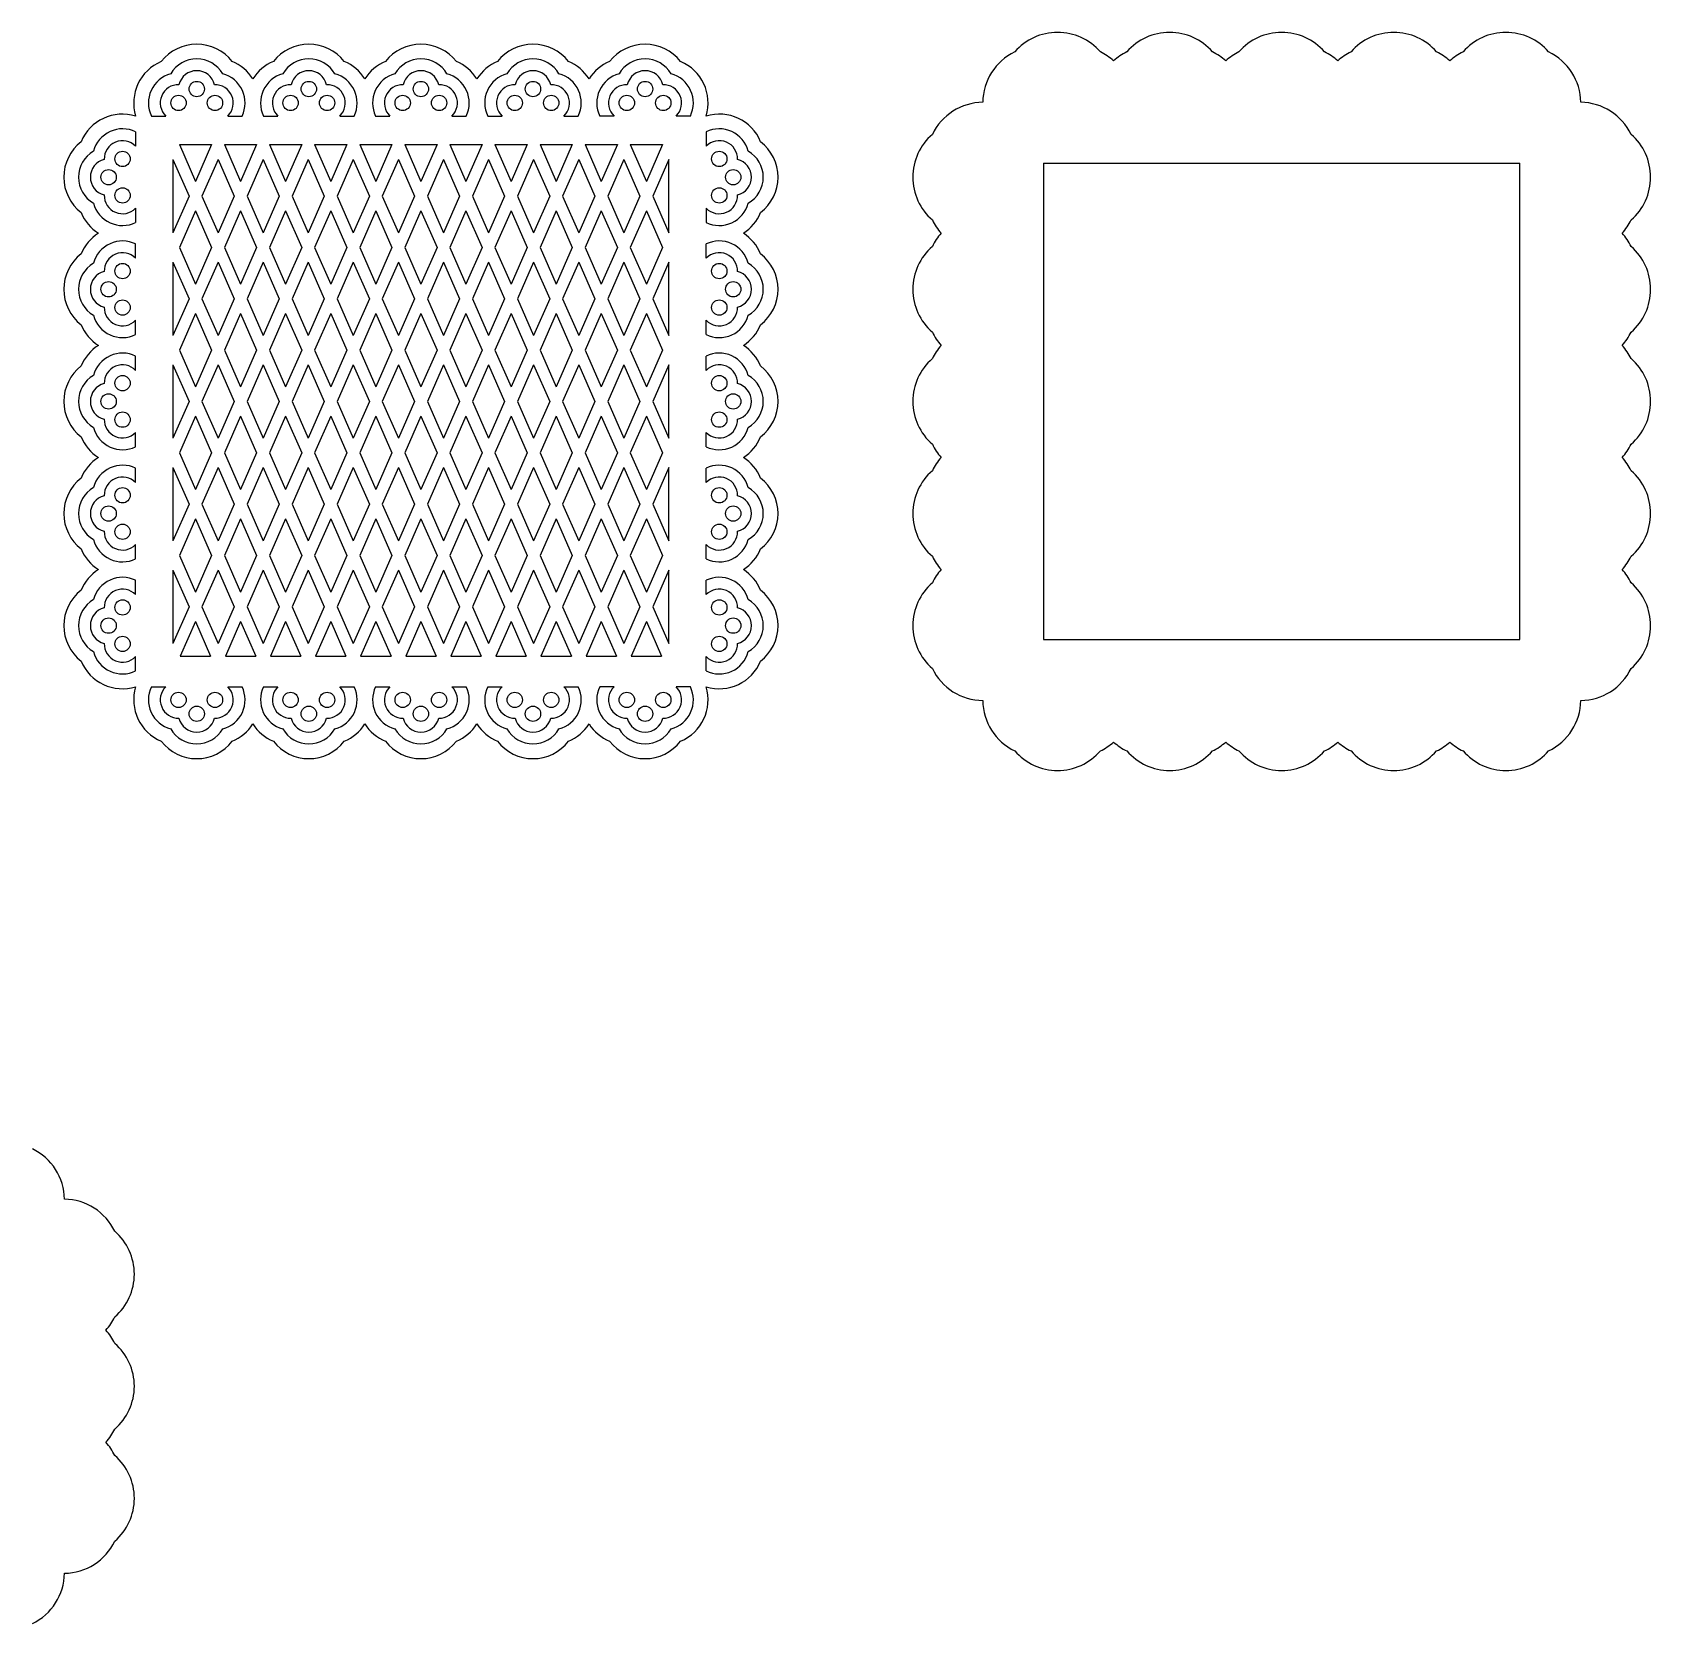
# Model space of a CAD drawing. Extents: x -370 to 190, y -61 to 212.
# Drawn here: x -84.3 to 190.1, y -57.7 to 212 of the extents above; entities that cross this region are included whole.
import ezdxf

# ---------------------------------------------------------------- set-up
doc = ezdxf.new("R2010")
doc.units = 0
doc.layers.get('0').update_dxf_attribs({"linetype": 'CONTINUOUS'})

msp = doc.modelspace()

# ---------------------------------------------------------------- linework, layer by layer
for p, q in [((-64.130002, 197.809597), (-61.700336, 197.809597)), ((-51.19662, 197.809597), (-48.766954, 197.809597)), ((-45.125518, 197.809597), (-42.695852, 197.809597)), ((-32.192136, 197.809597), (-29.76247, 197.809597)), ((-26.121034, 197.809597), (-23.691368, 197.809597)), ((-13.187652, 197.809597), (-10.757986, 197.809597)), ((-7.11655, 197.809597), (-4.686884, 197.809597)), ((5.816832, 197.809597), (8.246498, 197.809597)), ((14.3176, 197.809597), (11.887934, 197.809597)), ((27.250982, 197.809597), (24.821316, 197.809597)), ((-66.807689, 195.131911), (-66.807689, 192.702245)), ((29.928669, 195.131911), (29.928669, 192.702245)), ((-59.396508, 192.962609), (-56.666041, 186.745296)), ((-59.396508, 192.962609), (-53.935575, 192.962609)), ((-53.935575, 192.962609), (-56.666041, 186.745296)), ((-51.751202, 192.962609), (-49.020735, 186.745296)), ((-51.751202, 192.962609), (-46.290269, 192.962609)), ((-46.290269, 192.962609), (-49.020735, 186.745296)), ((-44.105895, 192.962609), (-41.375429, 186.745296)), ((-44.105895, 192.962609), (-38.644962, 192.962609)), ((-38.644962, 192.962609), (-41.375429, 186.745296)), ((-36.460589, 192.962609), (-33.730123, 186.745296)), ((-36.460589, 192.962609), (-30.999656, 192.962609)), ((-30.999656, 192.962609), (-33.730123, 186.745296)), ((-28.815283, 192.962609), (-26.084816, 186.745296)), ((-28.815283, 192.962609), (-23.35435, 192.962609)), ((-23.35435, 192.962609), (-26.084816, 186.745296)), ((-21.169976, 192.962609), (-18.43951, 186.745296)), ((-21.169976, 192.962609), (-15.709043, 192.962609)), ((-15.709043, 192.962609), (-18.43951, 186.745296)), ((-13.52467, 192.962609), (-10.794204, 186.745296)), ((-13.52467, 192.962609), (-8.063737, 192.962609)), ((-8.063737, 192.962609), (-10.794204, 186.745296)), ((-5.879364, 192.962609), (-3.148897, 186.745296)), ((-5.879364, 192.962609), (-0.418431, 192.962609)), ((-0.418431, 192.962609), (-3.148897, 186.745296)), ((1.765942, 192.962609), (4.496409, 186.745296)), ((1.765942, 192.962609), (7.226875, 192.962609)), ((7.226875, 192.962609), (4.496409, 186.745296)), ((9.411249, 192.962609), (12.141715, 186.745296)), ((9.411249, 192.962609), (14.872182, 192.962609)), ((14.872182, 192.962609), (12.141715, 186.745296)), ((17.056555, 192.962609), (19.787021, 186.745296)), ((17.056555, 192.962609), (22.517488, 192.962609)), ((22.517488, 192.962609), (19.787021, 186.745296)), ((-60.488694, 190.475683), (-60.488694, 178.041058)), ((-60.488694, 190.475683), (-57.758228, 184.258371)), ((-52.843388, 190.475683), (-55.573855, 184.258371)), ((-52.843388, 190.475683), (-50.112922, 184.258371)), ((-45.198082, 190.475683), (-47.928548, 184.258371)), ((-45.198082, 190.475683), (-42.467615, 184.258371)), ((-37.552776, 190.475683), (-40.283242, 184.258371)), ((-37.552776, 190.475683), (-34.822309, 184.258371)), ((-29.907469, 190.475683), (-32.637936, 184.258371)), ((-29.907469, 190.475683), (-27.177003, 184.258371)), ((-22.262163, 190.475683), (-24.99263, 184.258371)), ((-22.262163, 190.475683), (-19.531697, 184.258371)), ((-14.616857, 190.475683), (-17.347323, 184.258371)), ((-14.616857, 190.475683), (-11.88639, 184.258371)), ((-6.971551, 190.475683), (-9.702017, 184.258371)), ((-6.971551, 190.475683), (-4.241084, 184.258371)), ((0.673756, 190.475683), (-2.056711, 184.258371)), ((0.673756, 190.475683), (3.404222, 184.258371)), ((8.319062, 190.475683), (5.588595, 184.258371)), ((8.319062, 190.475683), (11.049529, 184.258371)), ((15.964368, 190.475683), (13.233902, 184.258371)), ((15.964368, 190.475683), (18.694835, 184.258371)), ((23.609675, 190.475683), (20.879208, 184.258371)), ((23.609675, 178.041058), (23.609675, 190.475683)), ((87.157353, 189.809597), (167.89371, 189.809597)), ((87.157353, 189.809597), (87.157353, 109.07324)), ((167.89371, 109.07324), (167.89371, 189.809597)), ((-57.758228, 184.258371), (-60.488694, 178.041058)), ((-55.573855, 184.258371), (-52.843388, 178.041058)), ((-50.112922, 184.258371), (-52.843388, 178.041058)), ((-47.928548, 184.258371), (-45.198082, 178.041058)), ((-42.467615, 184.258371), (-45.198082, 178.041058)), ((-40.283242, 184.258371), (-37.552776, 178.041058)), ((-34.822309, 184.258371), (-37.552776, 178.041058)), ((-32.637936, 184.258371), (-29.907469, 178.041058)), ((-27.177003, 184.258371), (-29.907469, 178.041058)), ((-24.99263, 184.258371), (-22.262163, 178.041058)), ((-19.531697, 184.258371), (-22.262163, 178.041058)), ((-17.347323, 184.258371), (-14.616857, 178.041058)), ((-11.88639, 184.258371), (-14.616857, 178.041058)), ((-9.702017, 184.258371), (-6.971551, 178.041058)), ((-4.241084, 184.258371), (-6.971551, 178.041058)), ((-2.056711, 184.258371), (0.673756, 178.041058)), ((3.404222, 184.258371), (0.673756, 178.041058)), ((5.588595, 184.258371), (8.319062, 178.041058)), ((11.049529, 184.258371), (8.319062, 178.041058)), ((13.233902, 184.258371), (15.964368, 178.041058)), ((18.694835, 184.258371), (15.964368, 178.041058)), ((20.879208, 184.258371), (23.609675, 178.041058)), ((-66.807689, 182.198529), (-66.807689, 179.768862)), ((-56.666041, 181.771445), (-59.396508, 175.554133)), ((-56.666041, 181.771445), (-53.935575, 175.554133)), ((-49.020735, 181.771445), (-51.751202, 175.554133)), ((-49.020735, 181.771445), (-46.290269, 175.554133)), ((-41.375429, 181.771445), (-44.105895, 175.554133)), ((-41.375429, 181.771445), (-38.644962, 175.554133)), ((-33.730123, 181.771445), (-36.460589, 175.554133)), ((-33.730123, 181.771445), (-30.999656, 175.554133)), ((-26.084816, 181.771445), (-28.815283, 175.554133)), ((-26.084816, 181.771445), (-23.35435, 175.554133)), ((-18.43951, 181.771445), (-21.169976, 175.554133)), ((-18.43951, 181.771445), (-15.709043, 175.554133)), ((-10.794204, 181.771445), (-13.52467, 175.554133)), ((-10.794204, 181.771445), (-8.063737, 175.554133)), ((-3.148897, 181.771445), (-5.879364, 175.554133)), ((-3.148897, 181.771445), (-0.418431, 175.554133)), ((4.496409, 181.771445), (1.765942, 175.554133)), ((4.496409, 181.771445), (7.226875, 175.554133)), ((12.141715, 181.771445), (9.411249, 175.554133)), ((12.141715, 181.771445), (14.872182, 175.554133)), ((19.787021, 181.771445), (17.056555, 175.554133)), ((19.787021, 181.771445), (22.517488, 175.554133)), ((29.928669, 182.198529), (29.928669, 179.768862)), ((-66.807689, 173.69776), (-66.807689, 176.127427)), ((29.928669, 173.69776), (29.928669, 176.127427)), ((-60.488694, 173.067207), (-60.488694, 160.632582)), ((-60.488694, 173.067207), (-57.758228, 166.849894)), ((-59.396508, 175.554133), (-56.666041, 169.33682)), ((-53.935575, 175.554133), (-56.666041, 169.33682)), ((-52.843388, 173.067207), (-55.573855, 166.849894)), ((-52.843388, 173.067207), (-50.112922, 166.849894)), ((-51.751202, 175.554133), (-49.020735, 169.33682)), ((-46.290269, 175.554133), (-49.020735, 169.33682)), ((-45.198082, 173.067207), (-47.928548, 166.849894)), ((-45.198082, 173.067207), (-42.467615, 166.849894)), ((-44.105895, 175.554133), (-41.375429, 169.33682)), ((-38.644962, 175.554133), (-41.375429, 169.33682)), ((-37.552776, 173.067207), (-40.283242, 166.849894)), ((-37.552776, 173.067207), (-34.822309, 166.849894)), ((-36.460589, 175.554133), (-33.730123, 169.33682)), ((-30.999656, 175.554133), (-33.730123, 169.33682)), ((-29.907469, 173.067207), (-32.637936, 166.849894)), ((-29.907469, 173.067207), (-27.177003, 166.849894)), ((-28.815283, 175.554133), (-26.084816, 169.33682)), ((-23.35435, 175.554133), (-26.084816, 169.33682)), ((-22.262163, 173.067207), (-24.99263, 166.849894)), ((-22.262163, 173.067207), (-19.531697, 166.849894)), ((-21.169976, 175.554133), (-18.43951, 169.33682)), ((-15.709043, 175.554133), (-18.43951, 169.33682)), ((-14.616857, 173.067207), (-17.347323, 166.849894)), ((-14.616857, 173.067207), (-11.88639, 166.849894)), ((-13.52467, 175.554133), (-10.794204, 169.33682)), ((-8.063737, 175.554133), (-10.794204, 169.33682)), ((-6.971551, 173.067207), (-9.702017, 166.849894)), ((-6.971551, 173.067207), (-4.241084, 166.849894)), ((-5.879364, 175.554133), (-3.148897, 169.33682)), ((-0.418431, 175.554133), (-3.148897, 169.33682)), ((0.673756, 173.067207), (-2.056711, 166.849894)), ((0.673756, 173.067207), (3.404222, 166.849894)), ((1.765942, 175.554133), (4.496409, 169.33682)), ((7.226875, 175.554133), (4.496409, 169.33682)), ((8.319062, 173.067207), (5.588595, 166.849894)), ((8.319062, 173.067207), (11.049529, 166.849894)), ((9.411249, 175.554133), (12.141715, 169.33682)), ((14.872182, 175.554133), (12.141715, 169.33682)), ((15.964368, 173.067207), (13.233902, 166.849894)), ((15.964368, 173.067207), (18.694835, 166.849894)), ((17.056555, 175.554133), (19.787021, 169.33682)), ((22.517488, 175.554133), (19.787021, 169.33682)), ((23.609675, 173.067207), (20.879208, 166.849894)), ((23.609675, 160.632582), (23.609675, 173.067207)), ((-57.758228, 166.849894), (-60.488694, 160.632582)), ((-55.573855, 166.849894), (-52.843388, 160.632582)), ((-50.112922, 166.849894), (-52.843388, 160.632582)), ((-47.928548, 166.849894), (-45.198082, 160.632582)), ((-42.467615, 166.849894), (-45.198082, 160.632582)), ((-40.283242, 166.849894), (-37.552776, 160.632582)), ((-34.822309, 166.849894), (-37.552776, 160.632582)), ((-32.637936, 166.849894), (-29.907469, 160.632582)), ((-27.177003, 166.849894), (-29.907469, 160.632582)), ((-24.99263, 166.849894), (-22.262163, 160.632582)), ((-19.531697, 166.849894), (-22.262163, 160.632582)), ((-17.347323, 166.849894), (-14.616857, 160.632582)), ((-11.88639, 166.849894), (-14.616857, 160.632582)), ((-9.702017, 166.849894), (-6.971551, 160.632582)), ((-4.241084, 166.849894), (-6.971551, 160.632582)), ((-2.056711, 166.849894), (0.673756, 160.632582)), ((3.404222, 166.849894), (0.673756, 160.632582)), ((5.588595, 166.849894), (8.319062, 160.632582)), ((11.049529, 166.849894), (8.319062, 160.632582)), ((13.233902, 166.849894), (15.964368, 160.632582)), ((18.694835, 166.849894), (15.964368, 160.632582)), ((20.879208, 166.849894), (23.609675, 160.632582)), ((-66.807689, 160.764378), (-66.807689, 163.194045)), ((-56.666041, 164.362969), (-59.396508, 158.145656)), ((-56.666041, 164.362969), (-53.935575, 158.145656)), ((-49.020735, 164.362969), (-51.751202, 158.145656)), ((-49.020735, 164.362969), (-46.290269, 158.145656)), ((-41.375429, 164.362969), (-44.105895, 158.145656)), ((-41.375429, 164.362969), (-38.644962, 158.145656)), ((-33.730123, 164.362969), (-36.460589, 158.145656)), ((-33.730123, 164.362969), (-30.999656, 158.145656)), ((-26.084816, 164.362969), (-28.815283, 158.145656)), ((-26.084816, 164.362969), (-23.35435, 158.145656)), ((-18.43951, 164.362969), (-21.169976, 158.145656)), ((-18.43951, 164.362969), (-15.709043, 158.145656)), ((-10.794204, 164.362969), (-13.52467, 158.145656)), ((-10.794204, 164.362969), (-8.063737, 158.145656)), ((-3.148897, 164.362969), (-5.879364, 158.145656)), ((-3.148897, 164.362969), (-0.418431, 158.145656)), ((4.496409, 164.362969), (1.765942, 158.145656)), ((4.496409, 164.362969), (7.226875, 158.145656)), ((12.141715, 164.362969), (9.411249, 158.145656)), ((12.141715, 164.362969), (14.872182, 158.145656)), ((19.787021, 164.362969), (17.056555, 158.145656)), ((19.787021, 164.362969), (22.517488, 158.145656)), ((29.928669, 160.764378), (29.928669, 163.194045)), ((-66.807689, 154.693276), (-66.807689, 157.122942)), ((-59.396508, 158.145656), (-56.666041, 151.928344)), ((-53.935575, 158.145656), (-56.666041, 151.928344)), ((-51.751202, 158.145656), (-49.020735, 151.928344)), ((-46.290269, 158.145656), (-49.020735, 151.928344)), ((-44.105895, 158.145656), (-41.375429, 151.928344)), ((-38.644962, 158.145656), (-41.375429, 151.928344)), ((-36.460589, 158.145656), (-33.730123, 151.928344)), ((-30.999656, 158.145656), (-33.730123, 151.928344)), ((-28.815283, 158.145656), (-26.084816, 151.928344)), ((-23.35435, 158.145656), (-26.084816, 151.928344)), ((-21.169976, 158.145656), (-18.43951, 151.928344)), ((-15.709043, 158.145656), (-18.43951, 151.928344)), ((-13.52467, 158.145656), (-10.794204, 151.928344)), ((-8.063737, 158.145656), (-10.794204, 151.928344)), ((-5.879364, 158.145656), (-3.148897, 151.928344)), ((-0.418431, 158.145656), (-3.148897, 151.928344)), ((1.765942, 158.145656), (4.496409, 151.928344)), ((7.226875, 158.145656), (4.496409, 151.928344)), ((9.411249, 158.145656), (12.141715, 151.928344)), ((14.872182, 158.145656), (12.141715, 151.928344)), ((17.056555, 158.145656), (19.787021, 151.928344)), ((22.517488, 158.145656), (19.787021, 151.928344)), ((29.928669, 154.693276), (29.928669, 157.122942)), ((-60.488694, 155.658731), (-60.488694, 143.224105)), ((-60.488694, 155.658731), (-57.758228, 149.441418)), ((-52.843388, 155.658731), (-55.573855, 149.441418)), ((-52.843388, 155.658731), (-50.112922, 149.441418)), ((-45.198082, 155.658731), (-47.928548, 149.441418)), ((-45.198082, 155.658731), (-42.467615, 149.441418)), ((-37.552776, 155.658731), (-40.283242, 149.441418)), ((-37.552776, 155.658731), (-34.822309, 149.441418)), ((-29.907469, 155.658731), (-32.637936, 149.441418)), ((-29.907469, 155.658731), (-27.177003, 149.441418)), ((-22.262163, 155.658731), (-24.99263, 149.441418)), ((-22.262163, 155.658731), (-19.531697, 149.441418)), ((-14.616857, 155.658731), (-17.347323, 149.441418)), ((-14.616857, 155.658731), (-11.88639, 149.441418)), ((-6.971551, 155.658731), (-9.702017, 149.441418)), ((-6.971551, 155.658731), (-4.241084, 149.441418)), ((0.673756, 155.658731), (-2.056711, 149.441418)), ((0.673756, 155.658731), (3.404222, 149.441418)), ((8.319062, 155.658731), (5.588595, 149.441418)), ((8.319062, 155.658731), (11.049529, 149.441418)), ((15.964368, 155.658731), (13.233902, 149.441418)), ((15.964368, 155.658731), (18.694835, 149.441418)), ((23.609675, 155.658731), (20.879208, 149.441418)), ((23.609675, 143.224105), (23.609675, 155.658731)), ((-57.758228, 149.441418), (-60.488694, 143.224105)), ((-55.573855, 149.441418), (-52.843388, 143.224105)), ((-50.112922, 149.441418), (-52.843388, 143.224105)), ((-47.928548, 149.441418), (-45.198082, 143.224105)), ((-42.467615, 149.441418), (-45.198082, 143.224105)), ((-40.283242, 149.441418), (-37.552776, 143.224105)), ((-34.822309, 149.441418), (-37.552776, 143.224105)), ((-32.637936, 149.441418), (-29.907469, 143.224105)), ((-27.177003, 149.441418), (-29.907469, 143.224105)), ((-24.99263, 149.441418), (-22.262163, 143.224105)), ((-19.531697, 149.441418), (-22.262163, 143.224105)), ((-17.347323, 149.441418), (-14.616857, 143.224105)), ((-11.88639, 149.441418), (-14.616857, 143.224105)), ((-9.702017, 149.441418), (-6.971551, 143.224105)), ((-4.241084, 149.441418), (-6.971551, 143.224105)), ((-2.056711, 149.441418), (0.673756, 143.224105)), ((3.404222, 149.441418), (0.673756, 143.224105)), ((5.588595, 149.441418), (8.319062, 143.224105)), ((11.049529, 149.441418), (8.319062, 143.224105)), ((13.233902, 149.441418), (15.964368, 143.224105)), ((18.694835, 149.441418), (15.964368, 143.224105)), ((20.879208, 149.441418), (23.609675, 143.224105)), ((-56.666041, 146.954493), (-59.396508, 140.73718)), ((-56.666041, 146.954493), (-53.935575, 140.73718)), ((-49.020735, 146.954493), (-51.751202, 140.73718)), ((-49.020735, 146.954493), (-46.290269, 140.73718)), ((-41.375429, 146.954493), (-44.105895, 140.73718)), ((-41.375429, 146.954493), (-38.644962, 140.73718)), ((-33.730123, 146.954493), (-36.460589, 140.73718)), ((-33.730123, 146.954493), (-30.999656, 140.73718)), ((-26.084816, 146.954493), (-28.815283, 140.73718)), ((-26.084816, 146.954493), (-23.35435, 140.73718)), ((-18.43951, 146.954493), (-21.169976, 140.73718)), ((-18.43951, 146.954493), (-15.709043, 140.73718)), ((-10.794204, 146.954493), (-13.52467, 140.73718)), ((-10.794204, 146.954493), (-8.063737, 140.73718)), ((-3.148897, 146.954493), (-5.879364, 140.73718)), ((-3.148897, 146.954493), (-0.418431, 140.73718)), ((4.496409, 146.954493), (1.765942, 140.73718)), ((4.496409, 146.954493), (7.226875, 140.73718)), ((12.141715, 146.954493), (9.411249, 140.73718)), ((12.141715, 146.954493), (14.872182, 140.73718)), ((19.787021, 146.954493), (17.056555, 140.73718)), ((19.787021, 146.954493), (22.517488, 140.73718)), ((-66.807689, 141.759894), (-66.807689, 144.18956)), ((29.928669, 141.759894), (29.928669, 144.18956)), ((-59.396508, 140.73718), (-56.666041, 134.519867)), ((-53.935575, 140.73718), (-56.666041, 134.519867)), ((-51.751202, 140.73718), (-49.020735, 134.519867)), ((-46.290269, 140.73718), (-49.020735, 134.519867)), ((-44.105895, 140.73718), (-41.375429, 134.519867)), ((-38.644962, 140.73718), (-41.375429, 134.519867)), ((-36.460589, 140.73718), (-33.730123, 134.519867)), ((-30.999656, 140.73718), (-33.730123, 134.519867)), ((-28.815283, 140.73718), (-26.084816, 134.519867)), ((-23.35435, 140.73718), (-26.084816, 134.519867)), ((-21.169976, 140.73718), (-18.43951, 134.519867)), ((-15.709043, 140.73718), (-18.43951, 134.519867)), ((-13.52467, 140.73718), (-10.794204, 134.519867)), ((-8.063737, 140.73718), (-10.794204, 134.519867)), ((-5.879364, 140.73718), (-3.148897, 134.519867)), ((-0.418431, 140.73718), (-3.148897, 134.519867)), ((1.765942, 140.73718), (4.496409, 134.519867)), ((7.226875, 140.73718), (4.496409, 134.519867)), ((9.411249, 140.73718), (12.141715, 134.519867)), ((14.872182, 140.73718), (12.141715, 134.519867)), ((17.056555, 140.73718), (19.787021, 134.519867)), ((22.517488, 140.73718), (19.787021, 134.519867)), ((-66.807689, 135.688792), (-66.807689, 138.118458)), ((-60.488694, 138.250255), (-60.488694, 125.815629)), ((-60.488694, 138.250255), (-57.758228, 132.032942)), ((-52.843388, 138.250255), (-55.573855, 132.032942)), ((-52.843388, 138.250255), (-50.112922, 132.032942)), ((-45.198082, 138.250255), (-47.928548, 132.032942)), ((-45.198082, 138.250255), (-42.467615, 132.032942)), ((-37.552776, 138.250255), (-40.283242, 132.032942)), ((-37.552776, 138.250255), (-34.822309, 132.032942)), ((-29.907469, 138.250255), (-32.637936, 132.032942)), ((-29.907469, 138.250255), (-27.177003, 132.032942)), ((-22.262163, 138.250255), (-24.99263, 132.032942)), ((-22.262163, 138.250255), (-19.531697, 132.032942)), ((-14.616857, 138.250255), (-17.347323, 132.032942)), ((-14.616857, 138.250255), (-11.88639, 132.032942)), ((-6.971551, 138.250255), (-9.702017, 132.032942)), ((-6.971551, 138.250255), (-4.241084, 132.032942)), ((0.673756, 138.250255), (-2.056711, 132.032942)), ((0.673756, 138.250255), (3.404222, 132.032942)), ((8.319062, 138.250255), (5.588595, 132.032942)), ((8.319062, 138.250255), (11.049529, 132.032942)), ((15.964368, 138.250255), (13.233902, 132.032942)), ((15.964368, 138.250255), (18.694835, 132.032942)), ((23.609675, 138.250255), (20.879208, 132.032942)), ((23.609675, 125.815629), (23.609675, 138.250255)), ((29.928669, 135.688792), (29.928669, 138.118458)), ((-57.758228, 132.032942), (-60.488694, 125.815629)), ((-55.573855, 132.032942), (-52.843388, 125.815629)), ((-50.112922, 132.032942), (-52.843388, 125.815629)), ((-47.928548, 132.032942), (-45.198082, 125.815629)), ((-42.467615, 132.032942), (-45.198082, 125.815629)), ((-40.283242, 132.032942), (-37.552776, 125.815629)), ((-34.822309, 132.032942), (-37.552776, 125.815629)), ((-32.637936, 132.032942), (-29.907469, 125.815629)), ((-27.177003, 132.032942), (-29.907469, 125.815629)), ((-24.99263, 132.032942), (-22.262163, 125.815629)), ((-19.531697, 132.032942), (-22.262163, 125.815629)), ((-17.347323, 132.032942), (-14.616857, 125.815629)), ((-11.88639, 132.032942), (-14.616857, 125.815629)), ((-9.702017, 132.032942), (-6.971551, 125.815629)), ((-4.241084, 132.032942), (-6.971551, 125.815629)), ((-2.056711, 132.032942), (0.673756, 125.815629)), ((3.404222, 132.032942), (0.673756, 125.815629)), ((5.588595, 132.032942), (8.319062, 125.815629)), ((11.049529, 132.032942), (8.319062, 125.815629)), ((13.233902, 132.032942), (15.964368, 125.815629)), ((18.694835, 132.032942), (15.964368, 125.815629)), ((20.879208, 132.032942), (23.609675, 125.815629)), ((-56.666041, 129.546017), (-59.396508, 123.328704)), ((-56.666041, 129.546017), (-53.935575, 123.328704)), ((-49.020735, 129.546017), (-51.751202, 123.328704)), ((-49.020735, 129.546017), (-46.290269, 123.328704)), ((-41.375429, 129.546017), (-44.105895, 123.328704)), ((-41.375429, 129.546017), (-38.644962, 123.328704)), ((-33.730123, 129.546017), (-36.460589, 123.328704)), ((-33.730123, 129.546017), (-30.999656, 123.328704)), ((-26.084816, 129.546017), (-28.815283, 123.328704)), ((-26.084816, 129.546017), (-23.35435, 123.328704)), ((-18.43951, 129.546017), (-21.169976, 123.328704)), ((-18.43951, 129.546017), (-15.709043, 123.328704)), ((-10.794204, 129.546017), (-13.52467, 123.328704)), ((-10.794204, 129.546017), (-8.063737, 123.328704)), ((-3.148897, 129.546017), (-5.879364, 123.328704)), ((-3.148897, 129.546017), (-0.418431, 123.328704)), ((4.496409, 129.546017), (1.765942, 123.328704)), ((4.496409, 129.546017), (7.226875, 123.328704)), ((12.141715, 129.546017), (9.411249, 123.328704)), ((12.141715, 129.546017), (14.872182, 123.328704)), ((19.787021, 129.546017), (17.056555, 123.328704)), ((19.787021, 129.546017), (22.517488, 123.328704)), ((-66.807689, 122.75541), (-66.807689, 125.185076)), ((29.928669, 122.75541), (29.928669, 125.185076)), ((-60.488694, 120.841779), (-60.488694, 108.407153)), ((-60.488694, 120.841779), (-57.758228, 114.624466)), ((-59.396508, 123.328704), (-56.666041, 117.111391)), ((-53.935575, 123.328704), (-56.666041, 117.111391)), ((-52.843388, 120.841779), (-55.573855, 114.624466)), ((-52.843388, 120.841779), (-50.112922, 114.624466)), ((-51.751202, 123.328704), (-49.020735, 117.111391)), ((-46.290269, 123.328704), (-49.020735, 117.111391)), ((-45.198082, 120.841779), (-47.928548, 114.624466)), ((-45.198082, 120.841779), (-42.467615, 114.624466)), ((-44.105895, 123.328704), (-41.375429, 117.111391)), ((-38.644962, 123.328704), (-41.375429, 117.111391)), ((-37.552776, 120.841779), (-40.283242, 114.624466)), ((-37.552776, 120.841779), (-34.822309, 114.624466)), ((-36.460589, 123.328704), (-33.730123, 117.111391)), ((-30.999656, 123.328704), (-33.730123, 117.111391)), ((-29.907469, 120.841779), (-32.637936, 114.624466)), ((-29.907469, 120.841779), (-27.177003, 114.624466)), ((-28.815283, 123.328704), (-26.084816, 117.111391)), ((-23.35435, 123.328704), (-26.084816, 117.111391)), ((-22.262163, 120.841779), (-24.99263, 114.624466)), ((-22.262163, 120.841779), (-19.531697, 114.624466)), ((-21.169976, 123.328704), (-18.43951, 117.111391)), ((-15.709043, 123.328704), (-18.43951, 117.111391)), ((-14.616857, 120.841779), (-17.347323, 114.624466)), ((-14.616857, 120.841779), (-11.88639, 114.624466)), ((-13.52467, 123.328704), (-10.794204, 117.111391)), ((-8.063737, 123.328704), (-10.794204, 117.111391)), ((-6.971551, 120.841779), (-9.702017, 114.624466)), ((-6.971551, 120.841779), (-4.241084, 114.624466)), ((-5.879364, 123.328704), (-3.148897, 117.111391)), ((-0.418431, 123.328704), (-3.148897, 117.111391)), ((0.673756, 120.841779), (-2.056711, 114.624466)), ((0.673756, 120.841779), (3.404222, 114.624466)), ((1.765942, 123.328704), (4.496409, 117.111391)), ((7.226875, 123.328704), (4.496409, 117.111391)), ((8.319062, 120.841779), (5.588595, 114.624466)), ((8.319062, 120.841779), (11.049529, 114.624466)), ((9.411249, 123.328704), (12.141715, 117.111391)), ((14.872182, 123.328704), (12.141715, 117.111391)), ((15.964368, 120.841779), (13.233902, 114.624466)), ((15.964368, 120.841779), (18.694835, 114.624466)), ((17.056555, 123.328704), (19.787021, 117.111391)), ((22.517488, 123.328704), (19.787021, 117.111391)), ((23.609675, 120.841779), (20.879208, 114.624466)), ((23.609675, 108.407153), (23.609675, 120.841779)), ((-66.807689, 116.684308), (-66.807689, 119.113974)), ((29.928669, 116.684308), (29.928669, 119.113974)), ((-57.758228, 114.624466), (-60.488694, 108.407153)), ((-55.573855, 114.624466), (-52.843388, 108.407153)), ((-50.112922, 114.624466), (-52.843388, 108.407153)), ((-47.928548, 114.624466), (-45.198082, 108.407153)), ((-42.467615, 114.624466), (-45.198082, 108.407153)), ((-40.283242, 114.624466), (-37.552776, 108.407153)), ((-34.822309, 114.624466), (-37.552776, 108.407153)), ((-32.637936, 114.624466), (-29.907469, 108.407153)), ((-27.177003, 114.624466), (-29.907469, 108.407153)), ((-24.99263, 114.624466), (-22.262163, 108.407153)), ((-19.531697, 114.624466), (-22.262163, 108.407153)), ((-17.347323, 114.624466), (-14.616857, 108.407153)), ((-11.88639, 114.624466), (-14.616857, 108.407153)), ((-9.702017, 114.624466), (-6.971551, 108.407153)), ((-4.241084, 114.624466), (-6.971551, 108.407153)), ((-2.056711, 114.624466), (0.673756, 108.407153)), ((3.404222, 114.624466), (0.673756, 108.407153)), ((5.588595, 114.624466), (8.319062, 108.407153)), ((11.049529, 114.624466), (8.319062, 108.407153)), ((13.233902, 114.624466), (15.964368, 108.407153)), ((18.694835, 114.624466), (15.964368, 108.407153)), ((20.879208, 114.624466), (23.609675, 108.407153)), ((-56.666041, 112.137541), (-59.240599, 106.275236)), ((-56.666041, 112.137541), (-54.091484, 106.275236)), ((-49.020735, 112.137541), (-51.595292, 106.275236)), ((-49.020735, 112.137541), (-46.446178, 106.275236)), ((-41.375429, 112.137541), (-43.949986, 106.275236)), ((-41.375429, 112.137541), (-38.800871, 106.275236)), ((-33.730123, 112.137541), (-36.30468, 106.275236)), ((-33.730123, 112.137541), (-31.155565, 106.275236)), ((-26.084816, 112.137541), (-28.659374, 106.275236)), ((-26.084816, 112.137541), (-23.510259, 106.275236)), ((-18.43951, 112.137541), (-21.014067, 106.275236)), ((-18.43951, 112.137541), (-15.864953, 106.275236)), ((-10.794204, 112.137541), (-13.368761, 106.275236)), ((-10.794204, 112.137541), (-8.219646, 106.275236)), ((-3.148897, 112.137541), (-5.723455, 106.275236)), ((-3.148897, 112.137541), (-0.57434, 106.275236)), ((4.496409, 112.137541), (1.921851, 106.275236)), ((4.496409, 112.137541), (7.070966, 106.275236)), ((12.141715, 112.137541), (9.567158, 106.275236)), ((12.141715, 112.137541), (14.716272, 106.275236)), ((19.787021, 112.137541), (17.212464, 106.275236)), ((19.787021, 112.137541), (22.361579, 106.275236)), ((87.157353, 109.07324), (167.89371, 109.07324)), ((-66.807689, 103.750926), (-66.807689, 106.180592)), ((-59.240599, 106.275236), (-54.091484, 106.275236)), ((-51.595292, 106.275236), (-46.446178, 106.275236)), ((-43.949986, 106.275236), (-38.800871, 106.275236)), ((-36.30468, 106.275236), (-31.155565, 106.275236)), ((-28.659374, 106.275236), (-23.510259, 106.275236)), ((-21.014067, 106.275236), (-15.864953, 106.275236)), ((-13.368761, 106.275236), (-8.219646, 106.275236)), ((-5.723455, 106.275236), (-0.57434, 106.275236)), ((1.921851, 106.275236), (7.070966, 106.275236)), ((9.567158, 106.275236), (14.716272, 106.275236)), ((17.212464, 106.275236), (22.361579, 106.275236)), ((29.928669, 103.750926), (29.928669, 106.180592)), ((-64.130002, 101.07324), (-61.700336, 101.07324)), ((-51.19662, 101.07324), (-48.766954, 101.07324)), ((-45.125518, 101.07324), (-42.695852, 101.07324)), ((-32.192136, 101.07324), (-29.76247, 101.07324)), ((-26.121034, 101.07324), (-23.691368, 101.07324)), ((-13.187652, 101.07324), (-10.757986, 101.07324)), ((-7.11655, 101.07324), (-4.686884, 101.07324)), ((5.816832, 101.07324), (8.246498, 101.07324)), ((14.3176, 101.07324), (11.887934, 101.07324)), ((27.250982, 101.07324), (24.821316, 101.07324))]:
    msp.add_line(p, q)
for centre in [(-56.448478, 202.395715), (-37.443994, 202.395715), (-18.43951, 202.395715), (0.564974, 202.395715), (19.569458, 202.395715), (-59.54022, 200.033085), (-53.356736, 200.033085), (-40.535736, 200.033085), (-34.352252, 200.033085), (-21.531252, 200.033085), (-15.347768, 200.033085), (-2.526768, 200.033085), (3.656716, 200.033085), (16.477716, 200.033085), (22.6612, 200.033085), (-69.031177, 190.542128), (32.152157, 190.542128), (-71.393807, 187.450387), (34.514787, 187.450387), (-69.031177, 184.358645), (32.152157, 184.358645), (-69.031177, 171.537644), (32.152157, 171.537644), (-71.393807, 168.445902), (34.514787, 168.445902), (-69.031177, 165.354161), (32.152157, 165.354161), (-69.031177, 152.53316), (32.152157, 152.53316), (-71.393807, 149.441418), (34.514787, 149.441418), (-69.031177, 146.349677), (32.152157, 146.349677), (-69.031177, 133.528676), (32.152157, 133.528676), (-71.393807, 130.436934), (34.514787, 130.436934), (-69.031177, 127.345192), (32.152157, 127.345192), (-69.031177, 114.524192), (32.152157, 114.524192), (-71.393807, 111.43245), (34.514787, 111.43245), (-69.031177, 108.340708), (32.152157, 108.340708), (-59.54022, 98.849752), (-53.356736, 98.849752), (-40.535736, 98.849752), (-34.352252, 98.849752), (-21.531252, 98.849752), (-15.347768, 98.849752), (-2.526768, 98.849752), (3.656716, 98.849752), (16.477716, 98.849752), (22.6612, 98.849752), (-56.448478, 96.487122), (-37.443994, 96.487122), (-18.43951, 96.487122), (0.564974, 96.487122), (19.569458, 96.487122)]:
    msp.add_circle(centre, 1.3)
for centre, radius, start, end in [((89.516563, 202.395715), 9.6, 40.921136, 139.078864), ((108.521047, 202.395715), 9.6, 40.921136, 139.078864), ((127.525531, 202.395715), 9.6, 40.921136, 139.078864), ((146.530015, 202.395715), 9.6, 40.921136, 139.078864), ((165.5345, 202.395715), 9.6, 40.921136, 139.078864), ((-56.448478, 202.395715), 7.6, 37.78129, 142.21871), ((-37.443994, 202.395715), 7.6, 37.78129, 142.21871), ((-18.43951, 202.395715), 7.6, 37.78129, 142.21871), ((0.564974, 202.395715), 7.6, 37.78129, 142.21871), ((19.569458, 202.395715), 7.6, 37.78129, 142.21871), ((86.424821, 200.033085), 9.6, 115.693411, 179.352836), ((92.608305, 200.033085), 9.6, 48.105551, 64.306589), ((105.429305, 200.033085), 9.6, 115.693411, 131.894449), ((111.612789, 200.033085), 9.6, 48.105551, 64.306589), ((124.43379, 200.033085), 9.6, 115.693411, 131.894449), ((130.617273, 200.033085), 9.6, 48.105551, 64.306589), ((143.438274, 200.033085), 9.6, 115.693411, 131.894449), ((149.621757, 200.033085), 9.6, 48.105551, 64.306589), ((162.442758, 200.033085), 9.6, 115.693411, 131.894449), ((168.626241, 200.033085), 9.6, 0.647164, 64.306589), ((-59.54022, 200.033085), 7.6, 112.553565, 197.011533), ((-56.448478, 202.395715), 5.1, 30.188272, 149.811728), ((-53.356736, 200.033085), 7.6, 32.489822, 67.446435), ((-40.535736, 200.033085), 7.6, 112.553565, 147.510178), ((-37.443994, 202.395715), 5.1, 30.188272, 149.811728), ((-34.352252, 200.033085), 7.6, 32.489822, 67.446435), ((-21.531252, 200.033085), 7.6, 112.553565, 147.510178), ((-18.43951, 202.395715), 5.1, 30.188272, 149.811728), ((-15.347768, 200.033085), 7.6, 32.489822, 67.446435), ((-2.526768, 200.033085), 7.6, 112.553565, 147.510178), ((0.564974, 202.395715), 5.1, 30.188272, 149.811728), ((3.656716, 200.033085), 7.6, 32.489822, 67.446435), ((16.477716, 200.033085), 7.6, 112.553565, 147.510178), ((19.569458, 202.395715), 5.1, 30.188272, 149.811728), ((22.6612, 200.033085), 7.6, 342.988467, 67.446435), ((-59.54022, 200.033085), 5.1, 104.960547, 205.847543), ((-59.54022, 200.033085), 3.1, 88.51275, 225.828241), ((-56.448478, 202.395715), 3.1, 13.740475, 166.259525), ((-53.356736, 200.033085), 3.1, 314.171759, 91.48725), ((-53.356736, 200.033085), 5.1, 334.152457, 75.039453), ((-40.535736, 200.033085), 5.1, 104.960547, 205.847543), ((-40.535736, 200.033085), 3.1, 88.51275, 225.828241), ((-37.443994, 202.395715), 3.1, 13.740475, 166.259525), ((-34.352252, 200.033085), 3.1, 314.171759, 91.48725), ((-34.352252, 200.033085), 5.1, 334.152457, 75.039453), ((-21.531252, 200.033085), 5.1, 104.960547, 205.847543), ((-21.531252, 200.033085), 3.1, 88.51275, 225.828241), ((-18.43951, 202.395715), 3.1, 13.740475, 166.259525), ((-15.347768, 200.033085), 3.1, 314.171759, 91.48725), ((-15.347768, 200.033085), 5.1, 334.152457, 75.039453), ((-2.526768, 200.033085), 5.1, 104.960547, 205.847543), ((-2.526768, 200.033085), 3.1, 88.51275, 225.828241), ((0.564974, 202.395715), 3.1, 13.740475, 166.259525), ((3.656716, 200.033085), 3.1, 314.171759, 91.48725), ((3.656716, 200.033085), 5.1, 334.152457, 75.039453), ((16.477716, 200.033085), 5.1, 104.960547, 205.847543), ((16.477716, 200.033085), 3.1, 88.51275, 225.828241), ((19.569458, 202.395715), 3.1, 13.740475, 166.259525), ((22.6612, 200.033085), 3.1, 314.171759, 91.48725), ((22.6612, 200.033085), 5.1, 334.152457, 75.039453), ((-69.031177, 190.542128), 7.6, 72.988467, 157.446435), ((32.152157, 190.542128), 7.6, 22.553565, 107.011533), ((76.933865, 190.542128), 9.6, 90.647164, 154.306589), ((178.117198, 190.542128), 9.6, 25.693411, 89.352836), ((-69.031177, 190.542128), 5.1, 64.152457, 165.039453), ((32.152157, 190.542128), 5.1, 14.960547, 115.847543), ((-71.393807, 187.450387), 7.6, 127.78129, 232.21871), ((-69.031177, 190.542128), 3.1, 44.171759, 181.48725), ((32.152157, 190.542128), 3.1, 358.51275, 135.828241), ((34.514787, 187.450387), 7.6, 307.78129, 52.21871), ((74.571235, 187.450387), 9.6, 130.921136, 229.078864), ((180.479828, 187.450387), 9.6, 310.921136, 49.078864), ((-71.393807, 187.450387), 5.1, 120.188272, 239.811728), ((-71.393807, 187.450387), 3.1, 103.740475, 256.259525), ((34.514787, 187.450387), 3.1, 283.740475, 76.259525), ((34.514787, 187.450387), 5.1, 300.188272, 59.811728), ((-69.031177, 184.358645), 3.1, 178.51275, 315.828241), ((32.152157, 184.358645), 3.1, 224.171759, 1.48725), ((-69.031177, 184.358645), 7.6, 202.553565, 237.510178), ((-69.031177, 184.358645), 5.1, 194.960547, 295.847543), ((32.152157, 184.358645), 5.1, 244.152457, 345.039453), ((32.152157, 184.358645), 7.6, 302.489822, 337.446435), ((76.933865, 184.358645), 9.6, 205.693411, 221.894449), ((178.117198, 184.358645), 9.6, 318.105551, 334.306589), ((-69.031177, 171.537644), 7.6, 122.489822, 157.446435), ((-69.031177, 171.537644), 5.1, 64.152457, 165.039453), ((32.152157, 171.537644), 5.1, 14.960547, 115.847543), ((32.152157, 171.537644), 7.6, 22.553565, 57.510178), ((74.571235, 168.445902), 9.6, 130.921136, 229.078864), ((76.933865, 171.537644), 9.6, 138.105551, 154.306589), ((178.117198, 171.537644), 9.6, 25.693411, 41.894449), ((180.479828, 168.445902), 9.6, 310.921136, 49.078864), ((-71.393807, 168.445902), 7.6, 127.78129, 232.21871), ((-69.031177, 171.537644), 3.1, 44.171759, 181.48725), ((32.152157, 171.537644), 3.1, 358.51275, 135.828241), ((34.514787, 168.445902), 7.6, 307.78129, 52.21871), ((-71.393807, 168.445902), 5.1, 120.188272, 239.811728), ((-71.393807, 168.445902), 3.1, 103.740475, 256.259525), ((34.514787, 168.445902), 3.1, 283.740475, 76.259525), ((34.514787, 168.445902), 5.1, 300.188272, 59.811728), ((-69.031177, 165.354161), 3.1, 178.51275, 315.828241), ((32.152157, 165.354161), 3.1, 224.171759, 1.48725), ((-69.031177, 165.354161), 7.6, 202.553565, 237.510178), ((-69.031177, 165.354161), 5.1, 194.960547, 295.847543), ((32.152157, 165.354161), 5.1, 244.152457, 345.039453), ((32.152157, 165.354161), 7.6, 302.489822, 337.446435), ((76.933865, 165.354161), 9.6, 205.693411, 221.894449), ((178.117198, 165.354161), 9.6, 318.105551, 334.306589), ((-69.031177, 152.53316), 7.6, 122.489822, 157.446435), ((-69.031177, 152.53316), 5.1, 64.152457, 165.039453), ((32.152157, 152.53316), 5.1, 14.960547, 115.847543), ((32.152157, 152.53316), 7.6, 22.553565, 57.510178), ((74.571235, 149.441418), 9.6, 130.921136, 229.078864), ((76.933865, 152.53316), 9.6, 138.105551, 154.306589), ((178.117198, 152.53316), 9.6, 25.693411, 41.894449), ((180.479828, 149.441418), 9.6, 310.921136, 49.078864), ((-71.393807, 149.441418), 7.6, 127.78129, 232.21871), ((-71.393807, 149.441418), 5.1, 120.188272, 239.811728), ((-69.031177, 152.53316), 3.1, 44.171759, 181.48725), ((32.152157, 152.53316), 3.1, 358.51275, 135.828241), ((34.514787, 149.441418), 5.1, 300.188272, 59.811728), ((34.514787, 149.441418), 7.6, 307.78129, 52.21871), ((-71.393807, 149.441418), 3.1, 103.740475, 256.259525), ((34.514787, 149.441418), 3.1, 283.740475, 76.259525), ((-69.031177, 146.349677), 3.1, 178.51275, 315.828241), ((32.152157, 146.349677), 3.1, 224.171759, 1.48725), ((-69.031177, 146.349677), 7.6, 202.553565, 237.510178), ((-69.031177, 146.349677), 5.1, 194.960547, 295.847543), ((32.152157, 146.349677), 5.1, 244.152457, 345.039453), ((32.152157, 146.349677), 7.6, 302.489822, 337.446435), ((76.933865, 146.349677), 9.6, 205.693411, 221.894449), ((178.117198, 146.349677), 9.6, 318.105551, 334.306589), ((-69.031177, 133.528676), 7.6, 122.489822, 157.446435), ((-69.031177, 133.528676), 5.1, 64.152457, 165.039453), ((32.152157, 133.528676), 5.1, 14.960547, 115.847543), ((32.152157, 133.528676), 7.6, 22.553565, 57.510178), ((74.571235, 130.436934), 9.6, 130.921136, 229.078864), ((76.933865, 133.528676), 9.6, 138.105551, 154.306589), ((178.117198, 133.528676), 9.6, 25.693411, 41.894449), ((180.479828, 130.436934), 9.6, 310.921136, 49.078864), ((-71.393807, 130.436934), 7.6, 127.78129, 232.21871), ((-71.393807, 130.436934), 5.1, 120.188272, 239.811728), ((-69.031177, 133.528676), 3.1, 44.171759, 181.48725), ((32.152157, 133.528676), 3.1, 358.51275, 135.828241), ((34.514787, 130.436934), 5.1, 300.188272, 59.811728), ((34.514787, 130.436934), 7.6, 307.78129, 52.21871), ((-71.393807, 130.436934), 3.1, 103.740475, 256.259525), ((34.514787, 130.436934), 3.1, 283.740475, 76.259525), ((-69.031177, 127.345192), 3.1, 178.51275, 315.828241), ((32.152157, 127.345192), 3.1, 224.171759, 1.48725), ((-69.031177, 127.345192), 7.6, 202.553565, 237.510178), ((-69.031177, 127.345192), 5.1, 194.960547, 295.847543), ((32.152157, 127.345192), 5.1, 244.152457, 345.039453), ((32.152157, 127.345192), 7.6, 302.489822, 337.446435), ((-69.031177, 114.524192), 7.6, 122.489822, 157.446435), ((32.152157, 114.524192), 7.6, 22.553565, 57.510178), ((76.933865, 127.345192), 9.6, 205.693411, 221.894449), ((76.933865, 114.524192), 9.6, 138.105551, 154.306589), ((178.117198, 127.345192), 9.6, 318.105551, 334.306589), ((178.117198, 114.524192), 9.6, 25.693411, 41.894449), ((-69.031177, 114.524192), 5.1, 64.152457, 165.039453), ((32.152157, 114.524192), 5.1, 14.960547, 115.847543), ((74.571235, 111.43245), 9.6, 130.921136, 229.078864), ((180.479828, 111.43245), 9.6, 310.921136, 49.078864), ((-71.393807, 111.43245), 7.6, 127.78129, 232.21871), ((-71.393807, 111.43245), 5.1, 120.188272, 239.811728), ((-69.031177, 114.524192), 3.1, 44.171759, 181.48725), ((32.152157, 114.524192), 3.1, 358.51275, 135.828241), ((34.514787, 111.43245), 5.1, 300.188272, 59.811728), ((34.514787, 111.43245), 7.6, 307.78129, 52.21871), ((-71.393807, 111.43245), 3.1, 103.740475, 256.259525), ((34.514787, 111.43245), 3.1, 283.740475, 76.259525), ((-69.031177, 108.340708), 5.1, 194.960547, 295.847543), ((-69.031177, 108.340708), 3.1, 178.51275, 315.828241), ((32.152157, 108.340708), 3.1, 224.171759, 1.48725), ((32.152157, 108.340708), 5.1, 244.152457, 345.039453), ((-69.031177, 108.340708), 7.6, 202.553565, 287.011533), ((32.152157, 108.340708), 7.6, 252.988467, 337.446435), ((76.933865, 108.340708), 9.6, 205.693411, 269.352836), ((178.117198, 108.340708), 9.6, 270.647164, 334.306589), ((-59.54022, 98.849752), 7.6, 162.988467, 247.446435), ((-59.54022, 98.849752), 5.1, 154.152457, 255.039453), ((-59.54022, 98.849752), 3.1, 134.171759, 271.48725), ((-53.356736, 98.849752), 3.1, 268.51275, 45.828241), ((-53.356736, 98.849752), 5.1, 284.960547, 25.847543), ((-40.535736, 98.849752), 5.1, 154.152457, 255.039453), ((-40.535736, 98.849752), 3.1, 134.171759, 271.48725), ((-34.352252, 98.849752), 3.1, 268.51275, 45.828241), ((-34.352252, 98.849752), 5.1, 284.960547, 25.847543), ((-21.531252, 98.849752), 5.1, 154.152457, 255.039453), ((-21.531252, 98.849752), 3.1, 134.171759, 271.48725), ((-15.347768, 98.849752), 3.1, 268.51275, 45.828241), ((-15.347768, 98.849752), 5.1, 284.960547, 25.847543), ((-2.526768, 98.849752), 5.1, 154.152457, 255.039453), ((-2.526768, 98.849752), 3.1, 134.171759, 271.48725), ((3.656716, 98.849752), 3.1, 268.51275, 45.828241), ((3.656716, 98.849752), 5.1, 284.960547, 25.847543), ((16.477716, 98.849752), 5.1, 154.152457, 255.039453), ((16.477716, 98.849752), 3.1, 134.171759, 271.48725), ((22.6612, 98.849752), 3.1, 268.51275, 45.828241), ((22.6612, 98.849752), 5.1, 284.960547, 25.847543), ((22.6612, 98.849752), 7.6, 292.553565, 17.011533), ((86.424821, 98.849752), 9.6, 180.647164, 244.306589), ((168.626241, 98.849752), 9.6, 295.693411, 359.352836), ((-56.448478, 96.487122), 5.1, 210.188272, 329.811728), ((-56.448478, 96.487122), 3.1, 193.740475, 346.259525), ((-53.356736, 98.849752), 7.6, 292.553565, 327.510178), ((-40.535736, 98.849752), 7.6, 212.489822, 247.446435), ((-37.443994, 96.487122), 5.1, 210.188272, 329.811728), ((-37.443994, 96.487122), 3.1, 193.740475, 346.259525), ((-34.352252, 98.849752), 7.6, 292.553565, 327.510178), ((-21.531252, 98.849752), 7.6, 212.489822, 247.446435), ((-18.43951, 96.487122), 5.1, 210.188272, 329.811728), ((-18.43951, 96.487122), 3.1, 193.740475, 346.259525), ((-15.347768, 98.849752), 7.6, 292.553565, 327.510178), ((-2.526768, 98.849752), 7.6, 212.489822, 247.446435), ((0.564974, 96.487122), 5.1, 210.188272, 329.811728), ((0.564974, 96.487122), 3.1, 193.740475, 346.259525), ((3.656716, 98.849752), 7.6, 292.553565, 327.510178), ((16.477716, 98.849752), 7.6, 212.489822, 247.446435), ((19.569458, 96.487122), 5.1, 210.188272, 329.811728), ((19.569458, 96.487122), 3.1, 193.740475, 346.259525), ((-56.448478, 96.487122), 7.6, 217.78129, 322.21871), ((-37.443994, 96.487122), 7.6, 217.78129, 322.21871), ((-18.43951, 96.487122), 7.6, 217.78129, 322.21871), ((0.564974, 96.487122), 7.6, 217.78129, 322.21871), ((19.569458, 96.487122), 7.6, 217.78129, 322.21871), ((92.608305, 98.849752), 9.6, 295.693411, 311.894449), ((105.429305, 98.849752), 9.6, 228.105551, 244.306589), ((111.612789, 98.849752), 9.6, 295.693411, 311.894449), ((124.43379, 98.849752), 9.6, 228.105551, 244.306589), ((130.617273, 98.849752), 9.6, 295.693411, 311.894449), ((143.438274, 98.849752), 9.6, 228.105551, 244.306589), ((149.621757, 98.849752), 9.6, 295.693411, 311.894449), ((162.442758, 98.849752), 9.6, 228.105551, 244.306589), ((89.516563, 96.487122), 9.6, 220.921136, 319.078864), ((108.521047, 96.487122), 9.6, 220.921136, 319.078864), ((127.525531, 96.487122), 9.6, 220.921136, 319.078864), ((146.530015, 96.487122), 9.6, 220.921136, 319.078864), ((165.5345, 96.487122), 9.6, 220.921136, 319.078864), ((-88.485895, 14.09498), 9.6, 0.647164, 64.306589), ((-78.994938, 4.604023), 9.6, 25.693411, 89.352836), ((-76.632308, 1.512282), 9.6, 310.921136, 49.078864), ((-78.994938, -1.57946), 9.6, 318.105551, 334.306589), ((-78.994938, -14.400461), 9.6, 25.693411, 41.894449), ((-76.632308, -17.492203), 9.6, 310.921136, 49.078864), ((-78.994938, -20.583944), 9.6, 318.105551, 334.306589), ((-78.994938, -33.404945), 9.6, 25.693411, 41.894449), ((-76.632308, -36.496687), 9.6, 310.921136, 49.078864), ((-78.994938, -39.588429), 9.6, 270.647164, 334.306589), ((-88.485895, -49.079385), 9.6, 295.693411, 359.352836)]:
    msp.add_arc(centre, radius, start, end)

doc.saveas('drawing.dxf')
